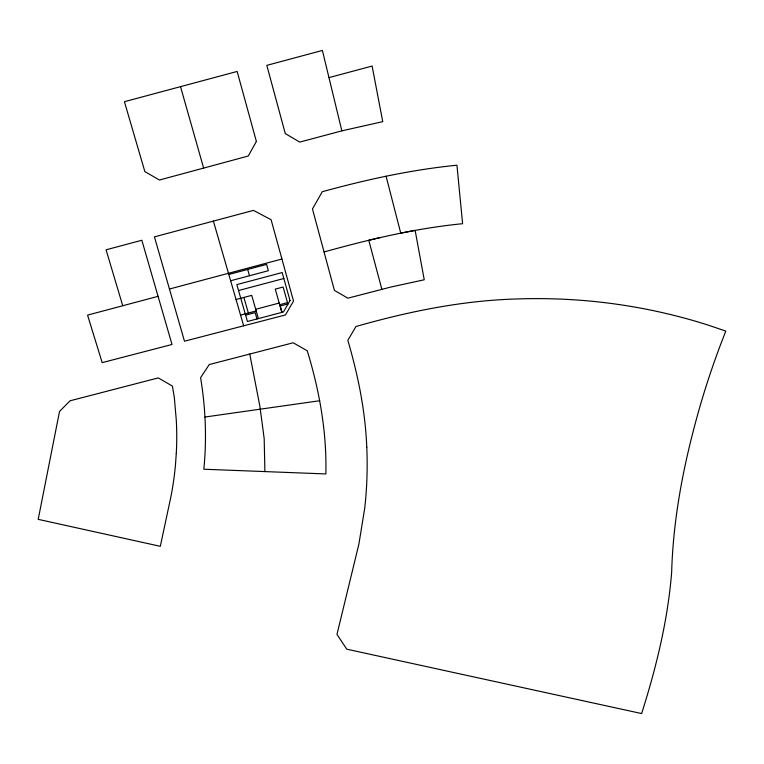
<?xml version="1.0" encoding="UTF-8"?>
<svg xmlns="http://www.w3.org/2000/svg" width="764" height="764" viewBox="0 0 764 764"><rect width="100%" height="100%" fill="white"/><g stroke="black" fill="none" stroke-linecap="round" stroke-linejoin="round"><path stroke-width="1.15" d="M264.898 471.569L264.182 438.689L259.913 406.477L249.761 354.047L293.204 342.778L307.262 350.791C319.428 390.633 326.906 432.176 325.836 473.938L203.826 469.23C206.882 438.756 205.612 407.89 200.588 377.693L209.24 364.552L249.761 354.047M328.978 77.603L372.116 66.067L382.745 121.648L341.861 130.854L299.755 142.094L285.278 133.585L266.817 65.36L322.389 50.443L341.861 130.854M169.455 289.021L281.926 259.034M228.818 274.477L266.588 264.411L268.365 270.714L230.632 280.76M158.1 296.327L87.564 315.121L102.175 362.642L172.015 344.478L141.837 240.249L106.072 249.818L122.746 305.743M238.53 290.549L283.826 278.507M236.057 299.526L251.728 295.362L258.385 318.598M255.711 309.277L279.204 303.05M240.555 315.083L256.188 310.938M279.672 304.712L287.512 302.639L283.119 287.025L275.269 289.107L281.84 312.38M245.626 315.15L255.166 312.619L256.981 318.96M288.104 303.891L280.207 305.982L282.002 312.342M324.051 251.958C369.499 239.361 415.578 228.302 462.612 223.709L456.939 165.215C411.328 169.751 366.433 179.597 322.284 191.716L312.466 208.944L334.393 290.358L347.849 298.18L391.139 286.977L424.24 279.777L415.129 230.375L400.737 233.135L386.087 176.217M243.659 325.808L184.487 341.221L154.433 236.869L253.447 210.396L271.096 219.726L293.519 301.045L285.488 314.93L243.659 325.808L213.395 221.111M380.51 237.47L368.764 240.278L381.885 289.355M319.686 400.737L204.933 417.029M243.888 297.444L248.367 313.011M247.689 269.453L249.494 275.737M180.514 86.638L203.635 168.07M366.777 447.265C365.354 410.927 358.001 375.114 347.84 340.286L355.967 326.505C408.539 311.511 462.545 300.433 517.343 298.953A539.728 492.656 -8.6 0 1 556.249 298.934C598.078 300.357 639.745 306.374 680.227 316.993A506.914 464.674 -9.3 0 1 707.741 324.977L725.8 331.089L720.834 343.915A858.383 721.541 -36.5 0 0 701.362 401.644C685.146 457.178 673.294 514.353 671.651 572.303C667.812 620.464 656.209 667.612 641.626 713.557L346.77 649.19L336.981 634.387L358.918 543.968L364.714 508.261A433.446 403.526 29.6 0 0 366.777 447.265M176.274 453.453L175.51 464.474A352.787 324.194 33.3 0 1 170.84 497.058L160.306 546.317L38.2 519.348L59.516 411.462L70.059 400.794L158.272 377.903L172.397 386.087L174.326 397.547L176.283 420.009A328.73 303.031 32.9 0 1 176.274 453.453M256.379 141.435L248.262 156.018L159.428 180.027L144.854 171.604L124.427 101.707L237.146 71.453L256.379 141.435M290.024 300.567L283.444 311.96L247.45 321.491L236.821 284.609L282.155 272.547L290.024 300.567"/></g></svg>
